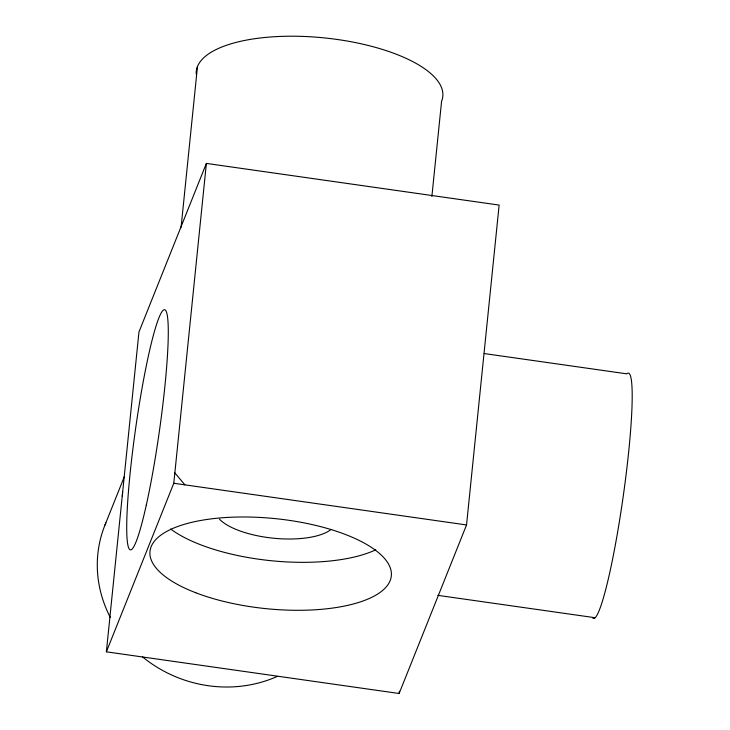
<?xml version="1.0" encoding="UTF-8"?>
<svg xmlns="http://www.w3.org/2000/svg" width="730" height="730" viewBox="0 0 730 730"><rect width="100%" height="100%" fill="white"/><g stroke="black" fill="none" stroke-linecap="round" stroke-linejoin="round"><path stroke-width="1.09" d="M106.37 651.826L138.965 331.968L206.38 163.411L499.137 205.084L466.543 524.943L399.127 693.5L106.37 651.826L173.786 483.269L206.38 163.411M197.474 66.503L181.177 226.428A123.89 46.218 5.8 0 0 180.474 228.545M431.877 196.525L441.586 101.251A123.89 46.218 5.8 0 0 327.058 38.188A123.89 46.218 5.8 0 0 196.224 74.113M399.127 693.5L399.356 691.228M105.01 524.98L124.374 476.571M484.182 353.548L626.814 373.842A123.89 12.209 -81.9 0 1 623.657 493.197A123.89 12.209 -81.9 0 1 592.897 618.182M173.786 483.269L466.543 524.943M437.881 595.351L595.114 617.726M174.853 472.876L184.882 484.848M330.991 529.524A60.645 22.63 5.8 0 1 274.708 538.329A60.645 22.63 5.8 0 1 219.438 519.176M122.311 496.318A123.89 114.291 21.8 0 1 122.667 491.901M277.19 676.455A123.89 114.291 21.8 0 1 142.633 656.982M110.33 617.452A123.89 114.291 21.8 0 1 105.859 522.954M375.777 549.799A121.289 45.251 5.8 0 1 170.61 528.985M146.31 505.041A121.289 11.954 -81.9 0 0 166.075 311.135A121.289 11.954 -81.9 0 0 130.123 473.277A121.289 11.954 -81.9 0 0 146.31 505.041M195.841 592.787A121.289 45.251 5.8 0 0 390.13 580.669A121.289 45.251 5.8 0 0 225.944 517.515A121.289 45.251 5.8 0 0 195.841 592.787"/></g></svg>
